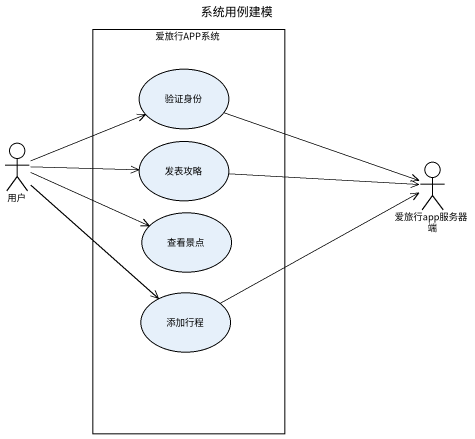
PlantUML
@startuml
title 系统用例建模
rectangle 爱旅行APP系统 {
  usecase 验证身份
  usecase 发表攻略
  usecase 查看景点
  usecase 添加行程
}
actor 用户
actor 爱旅行app服务器端
验证身份 -right-> 爱旅行app服务器端
用户 -right-> 验证身份
用户 -right-> 发表攻略
用户 -right-> 查看景点
用户 --> 添加行程
发表攻略 -right-> 爱旅行app服务器端
添加行程 -right-> 爱旅行app服务器端
@enduml
